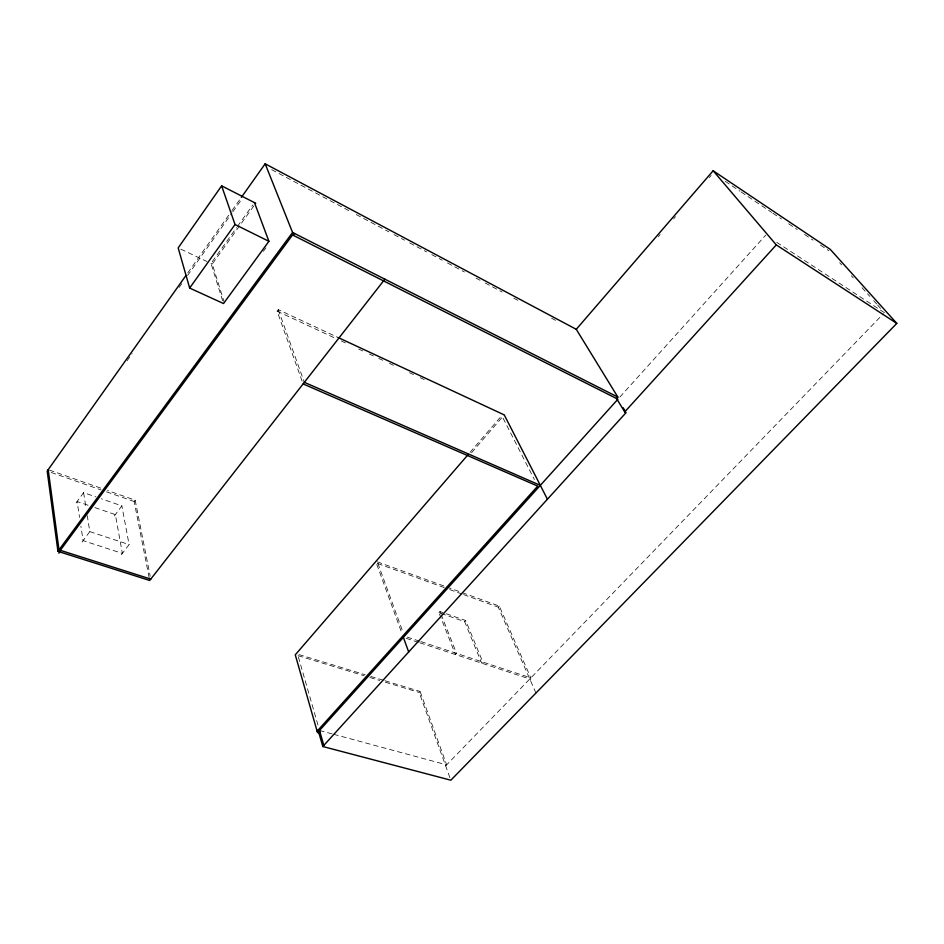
<?xml version="1.0" encoding="UTF-8"?>
<svg xmlns="http://www.w3.org/2000/svg" width="944" height="944" viewBox="0 0 944 944"><rect width="100%" height="100%" fill="white"/><g stroke="black" fill="none" stroke-linecap="round" stroke-linejoin="round"><path stroke-width="0.71" stroke-dasharray="4.72 3.54" d="M530.351 680.294L530.858 677.898L499.282 606.083L446.618 586.979M187.738 272.946L231.127 211.775M231.976 210.583L240.496 198.582M127.039 360.797L132.148 353.587M179.053 287.519L182.463 282.716M187.585 275.506L231.929 213.049M232.779 211.845L242.16 198.641M222.631 300.758L210.996 263.411L236.566 227.646M237.416 226.454L252.756 205.001M224.377 302.741L212.258 264.013L254.03 205.65M76.098 502.916L83.591 492.638L95.899 496.898M263.364 251.34L265.937 247.824M82.069 542.045L89.81 531.614L87.285 515.731M114.342 515.955L121.859 505.89L101.362 498.786M149.14 577.586L134.166 501.524L135.169 500.19L107.51 490.491M302.127 381.175L277.111 311.178L278.256 309.644L338.082 337.515M121.328 554.789L129.092 544.594L121.859 505.89M470.077 452.329L501.771 415.608M471.552 452.754L504.249 414.912M658.216 236.708L660.139 234.478M673.615 218.878L675.538 216.648M709.239 177.649L711.162 175.419M619.889 397.035L765.714 235.15M438.925 612.691L439.963 611.547L465.687 620.515L482.785 662.039L481.7 663.172L464.649 621.648L438.925 612.691L455.456 654.534L456.542 653.378L441.568 615.594M464.649 621.648L465.687 620.515M449.899 777.596L419.148 692.448L420.092 691.445L384.881 680.718M535.944 693.038L498.279 607.169L499.282 606.083M445.674 765.891L883.407 313.738M319.52 730.467L332.241 733.913M333.657 734.29L446.665 764.864L420.092 691.445M298.977 654.581L365.163 674.724M370.791 676.435L383.476 680.294M298.033 655.667L364.219 675.774M369.859 677.485L379.712 680.471M385.353 682.182L419.148 692.448M407.194 637.094L419.537 641.165M420.906 641.613L530.858 677.898M406.109 638.297L418.452 642.357M419.82 642.805L529.785 679.007M89.81 531.614L129.092 544.594M88.04 505.264L77.113 501.524L79.556 517.465M94.872 507.589L115.357 514.598L122.378 553.42L83.107 540.641L80.889 526.15M51.2 472.46L100.984 489.901M106.519 491.836L134.166 501.524M49.43 470.1L101.976 488.544M377.683 563.521L444.223 587.593M449.769 589.611L462.241 594.118M463.622 594.626L498.279 607.169M377.317 561.845L445.226 586.472M277.111 311.178L335.946 338.53M341.303 341.008L345.315 342.873M358.685 349.091L362.697 350.956M369.387 354.071L373.399 355.935M378.745 358.413L382.757 360.289M389.447 363.393L393.459 365.257M409.507 372.715L413.507 374.579M420.198 377.694L424.21 379.559M180.811 249.145L207.055 261.547M210.996 263.411L212.258 264.013M271.695 169.66L351.121 211.822M356.325 214.595L388.869 231.87M394.085 234.631L404.492 240.165M409.708 242.927L426.629 251.918M431.845 254.679L442.252 260.214M447.468 262.975L464.389 271.966M476.106 278.185L480.012 280.262M485.216 283.023L502.149 292.003M513.866 298.233L517.772 300.298M551.615 318.27L555.52 320.346M776.735 242.337L884.434 312.688M725.287 181.354L739.919 191.16M741.134 191.974L771.626 212.388M772.841 213.202L781.372 218.925M788.7 223.822L797.232 229.545M804.548 234.442L813.079 240.165M820.407 245.062L828.938 250.774M839.653 262.727L841.6 264.898M851.335 275.754L853.282 277.925M862.037 287.708L869.825 296.392M873.719 300.735L876.646 303.992M877.613 305.077L880.54 308.346M503.105 418.216L534.387 479.576M439.963 611.547L441.037 614.249M377.812 563.214L402.946 632.055M376.798 564.394L401.873 633.259M278.256 309.644L304.346 382.332M298.375 656.977L318.305 726.231M135.169 500.19L150.202 576.229M83.591 492.638L86.128 508.509"/><path stroke-width="1.42" d="M255.73 203.267L221.628 185.838L178.18 247.906L189.65 288.062L223.504 303.531L268.91 241.31L254.467 202.618M186.039 275.353L47.2 471.068L57.938 551.343L149.707 580.466L384.857 279.176M241.345 197.39L265.17 163.796L576.265 329.314L617.848 397.082L616.538 398.533L624.727 411.903L626.108 412.599L322.801 746.515L450.843 780.204L896.8 323.403L830.248 249.358L713.145 170.758L576.265 329.314M189.65 288.062L235.021 224.507L221.628 185.838M57.938 551.343L292.569 232.472L265.17 163.796M59.248 551.768L292.557 234.962L617.919 399.229L318.517 731.576M58.917 553.219L59.85 551.957M293.159 235.268L294.493 233.451M468.153 454.548L295.271 654.829L317.503 732.568L318.919 732.945L322.801 746.515M317.113 731.199L537.714 486.113L303.107 383.913M318.919 732.945L319.922 731.836M624.727 411.903L776.287 244.909L896.8 323.403M318.116 730.09L319.52 730.467L323.816 745.394M150.78 579.097L59 549.904L48.191 469.664M304.346 382.332L540.322 485.358M338.082 337.515L504.249 414.912L547.426 499.223M235.021 224.507L268.91 241.31M292.569 232.472L617.848 397.082M713.145 170.758L776.287 244.909M623.123 407.737L624.609 410.168M403.371 637.389L408.681 651.974"/></g></svg>
